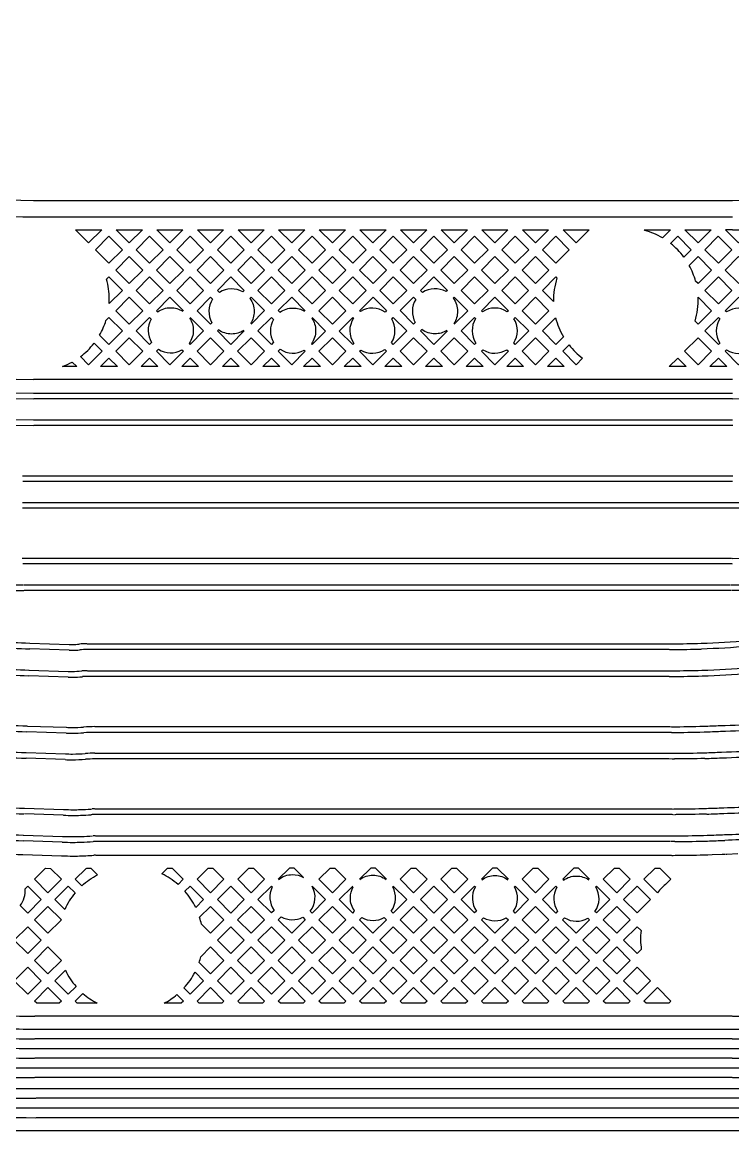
# Model space of a CAD drawing. Header units: millimetres. Extents: x 3175 to 3429, y -23 to 156.
# Drawn here: x 3324.02 to 3329.61, y 88.48 to 97.26 of the extents above; entities that cross this region are included whole.
import ezdxf

# ---------------------------------------------------------------- set-up
doc = ezdxf.new("R2010")
doc.units = ezdxf.units.MM
doc.header["$LTSCALE"] = 23.1
doc.layers.add('gbr-dxf_layer0', color=7, linetype='CONTINUOUS')
doc.layers.add('gbr-outline-dxf_layer1', color=2, linetype='CONTINUOUS')

msp = doc.modelspace()

# ---------------------------------------------------------------- linework, layer by layer
at = {"layer": 'gbr-dxf_layer0'}
for p, q in [((3324.1124, 95.7297), (3329.6116, 95.7297)), ((3324.4406, 95.6281), (3324.6469, 95.6281)), ((3324.7603, 95.6281), (3324.9664, 95.6281)), ((3325.08, 95.6281), (3325.2862, 95.6281)), ((3325.3998, 95.6281), (3325.606, 95.6281)), ((3325.7193, 95.6281), (3325.9256, 95.6281)), ((3326.0392, 95.6281), (3326.2453, 95.6281)), ((3326.3589, 95.6281), (3326.5649, 95.6281)), ((3326.6784, 95.6281), (3326.8847, 95.6281)), ((3326.9982, 95.6281), (3327.2044, 95.6281)), ((3327.3178, 95.6281), (3327.524, 95.6281)), ((3327.6376, 95.6281), (3327.8438, 95.6281)), ((3327.9573, 95.6281), (3328.1635, 95.6281)), ((3328.2768, 95.6281), (3328.4831, 95.6281)), ((3328.9165, 95.6281), (3329.1227, 95.6281)), ((3329.2362, 95.6281), (3329.4422, 95.6281)), ((3329.61, 95.6281), (3329.5557, 95.6281)), ((3328.202, 95.0636), (3328.1142, 95.1515)), ((3328.1142, 94.8317), (3328.2188, 94.9363)), ((3324.4504, 94.5516), (3324.3372, 94.5516)), ((3324.7699, 94.5516), (3324.6373, 94.5516)), ((3325.0896, 94.5516), (3324.9568, 94.5516)), ((3325.4094, 94.5516), (3325.2766, 94.5516)), ((3325.7291, 94.5516), (3325.5961, 94.5516)), ((3326.0488, 94.5516), (3325.9159, 94.5516)), ((3326.3685, 94.5516), (3326.2357, 94.5516)), ((3326.688, 94.5516), (3326.5552, 94.5516)), ((3327.0079, 94.5516), (3326.875, 94.5516)), ((3327.3277, 94.5516), (3327.1948, 94.5516)), ((3327.6472, 94.5516), (3327.5143, 94.5516)), ((3327.9669, 94.5516), (3327.8341, 94.5516)), ((3328.2866, 94.5516), (3328.1539, 94.5516)), ((3329.2455, 94.5516), (3329.113, 94.5516)), ((3329.5655, 94.5516), (3329.4325, 94.5516)), ((3329.6116, 94.45), (3324.1104, 94.45)), ((3324.0269, 90.7103), (3324.3294, 90.7003)), ((3324.5995, 90.705), (3329.1034, 90.705)), ((3329.1069, 90.7049), (3329.116, 90.7046)), ((3329.1446, 90.7038), (3329.1593, 90.7043)), ((3329.4173, 90.7089), (3329.4503, 90.7099)), ((3329.4515, 90.7099), (3329.5279, 90.7129)), ((3329.5288, 90.7129), (3329.5425, 90.7136)), ((3329.5444, 90.7137), (3329.5516, 90.714)), ((3329.5582, 90.7142), (3329.5661, 90.7144)), ((3329.5671, 90.7145), (3329.6521, 90.7177)), ((3324.4919, 90.6995), (3324.5078, 90.6999)), ((3324.5082, 90.6999), (3324.5193, 90.7005)), ((3326.6217, 90.4619), (3326.5158, 90.3559)), ((3324.3555, 90.2784), (3324.2779, 90.356)), ((3324.2779, 89.7165), (3324.3608, 89.7994)), ((3329.6081, 89.4381), (3324.1217, 89.4381)), ((3324.1213, 89.336), (3329.6083, 89.336)), ((3329.6069, 89.2598), (3324.1199, 89.2598)), ((3324.121, 89.1836), (3329.6086, 89.1836)), ((3329.6072, 89.1074), (3324.1196, 89.1074)), ((3329.6088, 88.955), (3324.1193, 88.955)), ((3324.1207, 89.0312), (3329.6065, 89.0312)), ((3324.132, 88.8674), (3329.6901, 88.8674)), ((3329.6887, 88.7912), (3324.1306, 88.7912)), ((3324.1319, 88.715), (3329.6901, 88.715)), ((3329.6887, 88.6388), (3324.1305, 88.6388))]:
    msp.add_line(p, q, dxfattribs=at)
at = {"layer": 'gbr-dxf_layer0', "color": 1}
for p, q in [((3324.1105, 94.3423), (3329.6117, 94.3423)), ((3329.6106, 94.2973), (3324.1123, 94.2973)), ((3324.1102, 94.1329), (3329.6109, 94.1329)), ((3329.6119, 94.0879), (3324.1113, 94.0879))]:
    msp.add_line(p, q, dxfattribs=at)
at = {"layer": 'gbr-dxf_layer0', "color": 2}
for p, q in [((3324.0231, 93.6925), (3329.6124, 93.6925)), ((3329.6113, 93.6475), (3324.0249, 93.6475)), ((3329.6646, 93.4357), (3324.0231, 93.4357)), ((3324.0242, 93.4807), (3329.6657, 93.4807))]:
    msp.add_line(p, q, dxfattribs=at)
at = {"layer": 'gbr-dxf_layer0', "color": 3}
msp.add_line((3329.6709, 92.7885), (3329.6046, 92.7875), dxfattribs=at)
at = {"layer": 'gbr-dxf_layer0', "color": 4}
for p, q in [((3324.0815, 92.3745), (3324.3909, 92.3641)), ((3324.3904, 92.3191), (3324.0811, 92.3295)), ((3324.5314, 92.3694), (3329.1117, 92.3694)), ((3329.1128, 92.3244), (3324.5324, 92.3244)), ((3324.383, 92.1072), (3324.0729, 92.1176)), ((3324.0763, 92.1625), (3324.3835, 92.1522)), ((3329.1122, 92.1125), (3324.5318, 92.1125)), ((3324.5338, 92.1575), (3329.1112, 92.1575))]:
    msp.add_line(p, q, dxfattribs=at)
at = {"layer": 'gbr-dxf_layer0', "color": 5}
for p, q in [((3324.3672, 91.6668), (3324.0584, 91.6772)), ((3324.0618, 91.7221), (3324.3675, 91.7118)), ((3324.5936, 91.7171), (3329.1143, 91.7171)), ((3329.1153, 91.6721), (3324.5946, 91.6721)), ((3329.1292, 91.6717), (3329.1156, 91.6721)), ((3329.1161, 91.7171), (3329.1305, 91.7167)), ((3324.0529, 91.5129), (3324.3615, 91.5025)), ((3324.5939, 91.5079), (3329.1092, 91.5079)), ((3329.1109, 91.5078), (3329.1375, 91.5071)), ((3329.138, 91.5071), (3329.1475, 91.5071)), ((3324.3589, 91.4576), (3324.0531, 91.4679)), ((3329.1081, 91.4629), (3324.5956, 91.4629)), ((3329.1352, 91.4621), (3329.1086, 91.4629))]:
    msp.add_line(p, q, dxfattribs=at)
at = {"layer": 'gbr-dxf_layer0', "color": 6}
for p, q in [((3324.0379, 91.0751), (3324.3449, 91.0649)), ((3324.5617, 91.0687), (3324.5688, 91.0692)), ((3324.5931, 91.07), (3329.1062, 91.07)), ((3329.1082, 91.0699), (3329.1268, 91.0692)), ((3329.127, 91.0692), (3329.1366, 91.0692)), ((3329.1392, 91.069), (3329.1437, 91.0687)), ((3329.1497, 91.0689), (3329.1524, 91.0689)), ((3324.3424, 91.02), (3324.0382, 91.03)), ((3324.5706, 91.0242), (3324.5635, 91.0237)), ((3329.1051, 91.025), (3324.5949, 91.025)), ((3329.124, 91.0243), (3329.1053, 91.025)), ((3324.0305, 90.8632), (3324.3381, 90.8531)), ((3324.3355, 90.8081), (3324.0308, 90.8182)), ((3329.098, 90.8131), (3324.5956, 90.8131)), ((3324.5967, 90.8581), (3329.099, 90.8581)), ((3329.1216, 90.8123), (3329.0983, 90.8131)), ((3329.1009, 90.858), (3329.1213, 90.8574)), ((3329.1225, 90.8574), (3329.1293, 90.8574)), ((3329.1378, 90.8117), (3329.1282, 90.8124)), ((3329.1561, 90.8121), (3329.1411, 90.8116))]:
    msp.add_line(p, q, dxfattribs=at)
at = {"layer": 'gbr-dxf_layer0', "linetype": 'Continuous'}
for points in [[(3361.5201, 101.7104), (3361.5201, 101.1132, -0.414254), (3361.4701, 101.0632), (3361.1086, 101.0632), (3361.1086, 101.0152), (3360.78, 101.0152), (3360.78, 101.0632), (3360.7452, 101.0632, 0.064068), (3360.5321, 101.0358, 0.013699), (3360.3802, 100.9916, 0.036904), (3360.3466, 100.994, 0.080213), (3360.2745, 100.9824, 0.02431), (3360.0129, 100.8737), (3341.5011, 100.8737, 0.202298), (3332.432, 97.0472, -0.202305), (3329.6114, 95.8572), (3324.111, 95.8572, -0.202305), (3321.2903, 97.0472, 0.202298), (3312.2213, 100.8737), (3284.0364, 100.8737)], [(3363.9535, 99.3746, -0.006517), (3363.9534, 99.3704), (3363.9534, 92.7503, -0.014829), (3363.9537, 92.7399, -0.014825), (3363.9534, 92.7295), (3363.9534, 90.7114, -0.414217), (3363.1569, 89.9148), (3342.0403, 89.9148, 0.196007), (3340.1503, 89.1442, -0.196002), (3329.7356, 84.8983), (3324.2352, 84.8983, -0.196002), (3313.8204, 89.1442, 0.196006), (3311.9304, 89.9148), (3282.5642, 89.9148)], [(3329.1227, 95.6281), (3329.0593, 95.5648, 0.065894), (3328.9217, 95.6228), (3328.9165, 95.6281)], [(3324.7051, 95.047, 0.01656), (3324.7063, 95.0845, 0.068795), (3324.685, 95.2389)], [(3328.1142, 95.1515), (3328.2202, 95.2575), (3328.2293, 95.2483, 0.082567), (3328.202, 95.0636)], [(3325.0772, 94.9915), (3325.0866, 94.9821, -0.155505), (3325.1895, 95.0149, -0.1423), (3325.2847, 94.9873)], [(3325.8133, 95.0883, -0.155448), (3325.8461, 94.9855, -0.142831), (3325.8182, 94.8899)], [(3326.0362, 94.9917), (3326.0487, 94.9792, -0.156555), (3326.1522, 95.0124, -0.135954), (3326.2436, 94.9871)], [(3327.4136, 95.0902, -0.156505), (3327.4468, 94.9868, -0.146625), (3327.4175, 94.889)], [(3325.3388, 94.9336, -0.144409), (3325.3673, 94.8371, -0.155495), (3325.3345, 94.7342)], [(3326.2991, 94.9347, -0.150726), (3326.33, 94.8346, -0.15655), (3326.2967, 94.7311)], [(3328.2188, 94.9363, 0.071812), (3328.2803, 94.7857), (3328.2202, 94.7257), (3328.1142, 94.8317)], [(3325.7645, 94.8359, -0.143883), (3325.6683, 94.8077, -0.155457), (3325.5654, 94.8404), (3325.5567, 94.8317)], [(3327.3629, 94.8358, -0.140077), (3327.269, 94.809, -0.156503), (3327.1656, 94.8422), (3327.1552, 94.8318)], [(3324.3372, 94.5516, 0.03753), (3324.4146, 94.5875), (3324.4504, 94.5516)], [(3329.1169, 90.7046), (3329.1232, 90.7046, -0.034666), (3329.1302, 90.7041)], [(3324.4377, 90.5159), (3324.4896, 90.464, -0.067194), (3324.6145, 90.551), (3324.5643, 90.6013, -0.003739), (3324.5296, 90.5994)], [(3326.0377, 90.5142, -0.16854), (3326.1478, 90.5524, -0.126375), (3326.2335, 90.5304)], [(3326.6775, 90.5139, -0.157183), (3326.7813, 90.5474, -0.157815), (3326.8855, 90.5136)], [(3327.6386, 90.512, -0.154876), (3327.7411, 90.5445, -0.153878), (3327.8431, 90.5124)], [(3328.2741, 90.5159), (3328.2808, 90.5092, -0.153096), (3328.3823, 90.541, -0.148623), (3328.4812, 90.5109)], [(3324.2779, 90.356), (3324.3838, 90.462), (3324.437, 90.4088, 0.06787), (3324.3555, 90.2784)], [(3326.5158, 90.3559), (3326.6218, 90.2499), (3326.6372, 90.2654, -0.157816), (3326.6035, 90.3696, -0.12942), (3326.6266, 90.4571)], [(3324.3608, 89.7994, 0.0675), (3324.4447, 89.6715), (3324.3838, 89.6106), (3324.2779, 89.7165)], [(3324.4377, 89.5567), (3324.4984, 89.6174, 0.0606), (3324.6117, 89.5397)], [(3320.7335, 89.069, 0.01338), (3321.3129, 88.9036, 0.008369), (3321.6792, 88.8155, 0.056686), (3324.1285, 88.5369), (3329.6893, 88.5369)]]:
    msp.add_lwpolyline(points, format="xyb", dxfattribs=at)
for points in [[(3324.6469, 95.6281), (3324.5438, 95.525), (3324.4406, 95.6281)], [(3324.9664, 95.6281), (3324.8634, 95.525), (3324.7603, 95.6281)], [(3325.2862, 95.6281), (3325.1831, 95.525), (3325.08, 95.6281)], [(3325.606, 95.6281), (3325.5029, 95.525), (3325.3998, 95.6281)], [(3325.9256, 95.6281), (3325.8224, 95.525), (3325.7193, 95.6281)], [(3326.2453, 95.6281), (3326.1423, 95.525), (3326.0392, 95.6281)], [(3326.5649, 95.6281), (3326.4619, 95.5251), (3326.3589, 95.6281)], [(3326.8847, 95.6281), (3326.7815, 95.525), (3326.6784, 95.6281)], [(3327.2044, 95.6281), (3327.1013, 95.525), (3326.9982, 95.6281)], [(3327.524, 95.6281), (3327.4209, 95.525), (3327.3178, 95.6281)], [(3327.8438, 95.6281), (3327.7407, 95.525), (3327.6376, 95.6281)], [(3328.1635, 95.6281), (3328.0604, 95.525), (3327.9573, 95.6281)], [(3328.4831, 95.6281), (3328.3799, 95.525), (3328.2768, 95.6281)], [(3329.4422, 95.6281), (3329.3392, 95.5251), (3329.2362, 95.6281)], [(3329.5557, 95.6281), (3329.6588, 95.525), (3329.7648, 95.6309)], [(3324.685, 95.2389), (3324.7035, 95.2574), (3324.8096, 95.1514), (3324.7051, 95.047)], [(3325.2891, 94.9916), (3325.1832, 95.0975), (3325.0772, 94.9915)], [(3325.8225, 94.8857), (3325.9284, 94.9917), (3325.8226, 95.0976), (3325.8133, 95.0883)], [(3326.2481, 94.9915), (3326.1421, 95.0975), (3326.0362, 94.9917)], [(3327.421, 94.8855), (3327.527, 94.9915), (3327.421, 95.0975), (3327.4136, 95.0902)], [(3329.3399, 95.0969), (3329.4452, 94.9916), (3329.3392, 94.8856), (3329.3159, 94.9089)], [(3325.3345, 94.7342), (3325.343, 94.7257), (3325.4489, 94.8317), (3325.3429, 94.9377)], [(3326.2967, 94.7311), (3326.3021, 94.7258), (3326.408, 94.8316), (3326.302, 94.9376)], [(3325.5567, 94.8317), (3325.6626, 94.7258), (3325.7686, 94.8318)], [(3327.1552, 94.8318), (3327.2612, 94.7258), (3327.3671, 94.8317)], [(3324.6373, 94.5516), (3324.7036, 94.6179), (3324.7699, 94.5516)], [(3324.9568, 94.5516), (3325.0232, 94.618), (3325.0896, 94.5516)], [(3325.2766, 94.5516), (3325.343, 94.618), (3325.4094, 94.5516)], [(3325.5961, 94.5516), (3325.6626, 94.6181), (3325.7291, 94.5516)], [(3325.9159, 94.5516), (3325.9824, 94.618), (3326.0488, 94.5516)], [(3326.2357, 94.5516), (3326.3021, 94.618), (3326.3685, 94.5516)], [(3326.5552, 94.5516), (3326.6216, 94.618), (3326.688, 94.5516)], [(3326.875, 94.5516), (3326.9415, 94.6181), (3327.0079, 94.5516)], [(3327.1948, 94.5516), (3327.2612, 94.618), (3327.3277, 94.5516)], [(3327.5143, 94.5516), (3327.5808, 94.618), (3327.6472, 94.5516)], [(3327.8341, 94.5516), (3327.9005, 94.618), (3327.9669, 94.5516)], [(3328.1539, 94.5516), (3328.2202, 94.6179), (3328.2866, 94.5516)], [(3329.113, 94.5516), (3329.1793, 94.6179), (3329.2455, 94.5516)], [(3329.4325, 94.5516), (3329.499, 94.6181), (3329.5655, 94.5516)], [(3324.527, 90.5992), (3324.5207, 90.5988), (3324.4377, 90.5159)], [(3326.2335, 90.5304), (3326.1605, 90.6034), (3326.124, 90.6034), (3326.0362, 90.5157)], [(3326.8876, 90.5157), (3326.7999, 90.6034), (3326.7633, 90.6034), (3326.6756, 90.5158)], [(3327.8465, 90.5158), (3327.7588, 90.6034), (3327.7224, 90.6034), (3327.6348, 90.5158)], [(3328.4861, 90.5158), (3328.3985, 90.6034), (3328.3617, 90.6034), (3328.2741, 90.5159)], [(3325.3017, 90.4208), (3325.3429, 90.4619), (3325.4489, 90.3559), (3325.3865, 90.2935)], [(3326.3036, 90.4603), (3326.408, 90.3559), (3326.302, 90.2499), (3326.2874, 90.2645)], [(3324.6117, 89.5397), (3324.4547, 89.5397), (3324.4377, 89.5567)]]:
    msp.add_lwpolyline(points, dxfattribs=at)
for points in [[(3324.5977, 95.4711), (3324.7036, 95.577), (3324.8095, 95.4711), (3324.7035, 95.3652)], [(3324.9173, 95.4711), (3325.0232, 95.5771), (3325.1293, 95.4711), (3325.0233, 95.3651)], [(3325.237, 95.4711), (3325.343, 95.5771), (3325.449, 95.4711), (3325.343, 95.3651)], [(3325.5568, 95.4711), (3325.6626, 95.577), (3325.7685, 95.4711), (3325.6627, 95.3652)], [(3325.8763, 95.4711), (3325.9824, 95.5772), (3326.0884, 95.4711), (3325.9823, 95.3651)], [(3326.1962, 95.4711), (3326.3021, 95.5771), (3326.408, 95.4713), (3326.302, 95.3653)], [(3326.5158, 95.4713), (3326.6216, 95.5771), (3326.7277, 95.4711), (3326.6218, 95.3652)], [(3326.8354, 95.4711), (3326.9414, 95.5771), (3327.0474, 95.4711), (3326.9414, 95.3651)], [(3327.1552, 95.4711), (3327.2611, 95.577), (3327.367, 95.4711), (3327.2611, 95.3652)], [(3327.4748, 95.4711), (3327.5808, 95.5771), (3327.6868, 95.4711), (3327.5808, 95.3651)], [(3327.7945, 95.4711), (3327.9005, 95.5771), (3328.0065, 95.4711), (3327.9006, 95.3651)], [(3328.1143, 95.4711), (3328.2202, 95.577), (3328.3261, 95.4711), (3328.2202, 95.3652)], [(3329.3931, 95.4712), (3329.4989, 95.5771), (3329.6049, 95.4711), (3329.4991, 95.3652)], [(3324.7574, 95.3113), (3324.8634, 95.4173), (3324.9694, 95.3113), (3324.8634, 95.2053)], [(3325.0772, 95.3113), (3325.1831, 95.4172), (3325.2892, 95.3112), (3325.1832, 95.2052)], [(3325.3969, 95.3112), (3325.5029, 95.4172), (3325.6088, 95.3113), (3325.5028, 95.2053)], [(3325.7166, 95.3113), (3325.8224, 95.4172), (3325.9284, 95.3112), (3325.8226, 95.2053)], [(3326.0362, 95.3112), (3326.1423, 95.4173), (3326.2482, 95.3114), (3326.1421, 95.2053)], [(3326.3559, 95.3114), (3326.4619, 95.4174), (3326.5679, 95.3114), (3326.4619, 95.2054)], [(3326.6757, 95.3114), (3326.7815, 95.4172), (3326.8876, 95.3112), (3326.7817, 95.2053)], [(3326.9953, 95.3112), (3327.1013, 95.4172), (3327.2072, 95.3113), (3327.1012, 95.2053)], [(3327.3149, 95.3113), (3327.4209, 95.4173), (3327.5269, 95.3113), (3327.421, 95.2053)], [(3327.6347, 95.3113), (3327.7407, 95.4172), (3327.8467, 95.3112), (3327.7407, 95.2052)], [(3327.9544, 95.3112), (3328.0604, 95.4172), (3328.1663, 95.3113), (3328.0603, 95.2053)], [(3329.553, 95.3113), (3329.6588, 95.4172), (3329.7648, 95.3112), (3329.659, 95.2053)], [(3324.9173, 95.1514), (3325.0233, 95.2574), (3325.1293, 95.1514), (3325.0233, 95.0454)], [(3325.237, 95.1514), (3325.343, 95.2574), (3325.4489, 95.1515), (3325.3429, 95.0455)], [(3325.8764, 95.1514), (3325.9823, 95.2573), (3326.0882, 95.1514), (3325.9823, 95.0456)], [(3326.1959, 95.1514), (3326.302, 95.2575), (3326.408, 95.1515), (3326.302, 95.0454)], [(3326.5158, 95.1515), (3326.6218, 95.2575), (3326.7278, 95.1515), (3326.6218, 95.0455)], [(3326.8356, 95.1515), (3326.9414, 95.2573), (3327.0473, 95.1514), (3326.9415, 95.0456)], [(3327.4748, 95.1514), (3327.5808, 95.2574), (3327.6868, 95.1514), (3327.5809, 95.0454)], [(3327.7946, 95.1514), (3327.9006, 95.2574), (3328.0064, 95.1515), (3327.9005, 95.0455)], [(3329.3931, 95.1515), (3329.4991, 95.2575), (3329.6051, 95.1514), (3329.4991, 95.0455)], [(3324.7574, 94.9915), (3324.8634, 95.0975), (3324.9694, 94.9915), (3324.8635, 94.8855)], [(3326.3558, 94.9915), (3326.4619, 95.0976), (3326.5679, 94.9916), (3326.4619, 94.8855)], [(3327.9543, 94.9916), (3328.0603, 95.0976), (3328.1663, 94.9916), (3328.0604, 94.8856)], [(3324.7575, 94.6718), (3324.8635, 94.7778), (3324.9693, 94.6719), (3324.8634, 94.5659)], [(3325.3969, 94.6719), (3325.5028, 94.7778), (3325.6087, 94.6719), (3325.5028, 94.566)], [(3325.7165, 94.6719), (3325.8225, 94.7779), (3325.9285, 94.6719), (3325.8225, 94.5659)], [(3326.356, 94.6719), (3326.4619, 94.7777), (3326.5677, 94.6719), (3326.4619, 94.566)], [(3326.9954, 94.6719), (3327.1014, 94.7779), (3327.2074, 94.6719), (3327.1014, 94.5659)], [(3327.3151, 94.6719), (3327.421, 94.7778), (3327.5269, 94.6719), (3327.421, 94.566)], [(3327.9544, 94.6719), (3328.0604, 94.7778), (3328.1664, 94.6718), (3328.0604, 94.5658)], [(3329.2332, 94.6717), (3329.3392, 94.7778), (3329.4451, 94.6719), (3329.339, 94.5658)], [(3324.1181, 90.5158), (3324.205, 90.6027), (3324.2444, 90.6014), (3324.3299, 90.5159), (3324.224, 90.4099)], [(3325.3967, 90.5158), (3325.4844, 90.6034), (3325.5213, 90.6034), (3325.6088, 90.5159), (3325.5028, 90.4098)], [(3325.7166, 90.5159), (3325.8042, 90.6034), (3325.8407, 90.6034), (3325.9285, 90.5157), (3325.8226, 90.4098)], [(3326.3559, 90.5158), (3326.4435, 90.6034), (3326.4802, 90.6034), (3326.5679, 90.5158), (3326.4619, 90.4098)], [(3326.9954, 90.5157), (3327.0831, 90.6034), (3327.1196, 90.6034), (3327.2072, 90.5158), (3327.1012, 90.4098)], [(3327.315, 90.5158), (3327.4026, 90.6034), (3327.4394, 90.6034), (3327.527, 90.5158), (3327.421, 90.4098)], [(3327.9543, 90.5158), (3328.0419, 90.6034), (3328.0788, 90.6034), (3328.1664, 90.5159), (3328.0603, 90.4098)], [(3328.5939, 90.5158), (3328.6815, 90.6034), (3328.7183, 90.6034), (3328.8058, 90.5159), (3328.6998, 90.41)], [(3325.5566, 90.3559), (3325.6627, 90.462), (3325.7687, 90.356), (3325.6626, 90.2499)], [(3327.1551, 90.356), (3327.2611, 90.462), (3327.3671, 90.3559), (3327.2611, 90.25)], [(3328.7537, 90.3561), (3328.8596, 90.4621), (3328.9657, 90.356), (3328.8597, 90.2501)], [(3325.7165, 90.196), (3325.8226, 90.3021), (3325.9285, 90.1962), (3325.8224, 90.0901)], [(3326.3559, 90.1961), (3326.4619, 90.302), (3326.5679, 90.196), (3326.4619, 90.09)], [(3326.9953, 90.1961), (3327.1012, 90.3021), (3327.2073, 90.1961), (3327.1013, 90.0901)], [(3327.315, 90.1961), (3327.421, 90.3021), (3327.5269, 90.1962), (3327.4209, 90.0902)], [(3327.9544, 90.1962), (3328.0603, 90.302), (3328.1663, 90.196), (3328.0604, 90.0901)], [(3328.5938, 90.1962), (3328.6998, 90.3022), (3328.8058, 90.1962), (3328.6998, 90.0902)], [(3323.9581, 90.0363), (3324.0641, 90.1423), (3324.1701, 90.0363), (3324.0641, 89.9303)], [(3325.5568, 90.0363), (3325.6626, 90.1421), (3325.7685, 90.0362), (3325.6627, 89.9304)], [(3325.8763, 90.0362), (3325.9824, 90.1423), (3326.0884, 90.0363), (3325.9823, 89.9302)], [(3326.1962, 90.0363), (3326.302, 90.1422), (3326.408, 90.0362), (3326.3022, 89.9303)], [(3326.5158, 90.0362), (3326.6218, 90.1421), (3326.7277, 90.0363), (3326.6217, 89.9303)], [(3326.8354, 90.0363), (3326.9414, 90.1422), (3327.0474, 90.0362), (3326.9414, 89.9302)], [(3327.1552, 90.0362), (3327.2611, 90.1422), (3327.367, 90.0363), (3327.2611, 89.9303)], [(3327.4748, 90.0363), (3327.5808, 90.1423), (3327.6868, 90.0363), (3327.5808, 89.9303)], [(3327.7945, 90.0363), (3327.9005, 90.1423), (3328.0065, 90.0363), (3327.9006, 89.9303)], [(3328.1143, 90.0363), (3328.2202, 90.1421), (3328.3261, 90.0362), (3328.2202, 89.9304)], [(3328.4338, 90.0362), (3328.5399, 90.1423), (3328.6459, 90.0363), (3328.5398, 89.9302)], [(3324.118, 89.8764), (3324.224, 89.9824), (3324.33, 89.8764), (3324.224, 89.7704)], [(3325.7165, 89.8765), (3325.8224, 89.9824), (3325.9284, 89.8763), (3325.8226, 89.7705)], [(3326.0362, 89.8763), (3326.1423, 89.9824), (3326.2483, 89.8764), (3326.1422, 89.7703)], [(3326.356, 89.8764), (3326.4619, 89.9823), (3326.5678, 89.8764), (3326.4619, 89.7705)], [(3326.6756, 89.8764), (3326.7815, 89.9824), (3326.8876, 89.8764), (3326.7816, 89.7704)], [(3326.9953, 89.8764), (3327.1013, 89.9824), (3327.2072, 89.8765), (3327.1012, 89.7705)], [(3327.3149, 89.8765), (3327.4209, 89.9824), (3327.5269, 89.8764), (3327.421, 89.7705)], [(3327.6347, 89.8764), (3327.7407, 89.9824), (3327.8467, 89.8764), (3327.7407, 89.7704)], [(3327.9544, 89.8764), (3328.0604, 89.9824), (3328.1663, 89.8765), (3328.0603, 89.7705)], [(3328.2741, 89.8765), (3328.3799, 89.9824), (3328.4859, 89.8763), (3328.3801, 89.7705)], [(3328.5937, 89.8763), (3328.6998, 89.9824), (3328.8058, 89.8764), (3328.6997, 89.7703)], [(3323.9583, 89.7166), (3324.0641, 89.8225), (3324.1702, 89.7165), (3324.0643, 89.6106)], [(3325.5567, 89.7166), (3325.6627, 89.8226), (3325.7687, 89.7166), (3325.6627, 89.6106)], [(3325.8764, 89.7166), (3325.9823, 89.8225), (3326.0883, 89.7165), (3325.9825, 89.6106)], [(3326.1961, 89.7165), (3326.3022, 89.8225), (3326.4081, 89.7167), (3326.302, 89.6106)], [(3326.5158, 89.7166), (3326.6217, 89.8225), (3326.7277, 89.7165), (3326.6218, 89.6106)], [(3326.8354, 89.7165), (3326.9414, 89.8225), (3327.0473, 89.7166), (3326.9413, 89.6106)], [(3327.1551, 89.7166), (3327.2611, 89.8226), (3327.3671, 89.7166), (3327.2611, 89.6106)], [(3327.4748, 89.7166), (3327.5808, 89.8225), (3327.6868, 89.7165), (3327.5809, 89.6106)], [(3327.7946, 89.7165), (3327.9006, 89.8225), (3328.0064, 89.7166), (3327.9005, 89.6106)], [(3328.1142, 89.7166), (3328.2202, 89.8226), (3328.3262, 89.7166), (3328.2202, 89.6106)], [(3328.434, 89.7166), (3328.5398, 89.8225), (3328.6458, 89.7164), (3328.54, 89.6106)], [(3328.7536, 89.7164), (3328.8597, 89.8225), (3328.9656, 89.7167), (3328.8595, 89.6106)], [(3324.1182, 89.5568), (3324.224, 89.6626), (3324.3299, 89.5567), (3324.3129, 89.5397), (3324.1352, 89.5397)], [(3325.3968, 89.5568), (3325.5028, 89.6627), (3325.6088, 89.5567), (3325.5918, 89.5397), (3325.4139, 89.5397)], [(3325.7166, 89.5567), (3325.8226, 89.6627), (3325.9286, 89.5567), (3325.9116, 89.5397), (3325.7336, 89.5397)], [(3326.0363, 89.5567), (3326.1422, 89.6626), (3326.2481, 89.5567), (3326.2311, 89.5397), (3326.0533, 89.5397)], [(3326.3558, 89.5567), (3326.4619, 89.6628), (3326.5679, 89.5568), (3326.5509, 89.5397), (3326.3728, 89.5397)], [(3326.6757, 89.5568), (3326.7816, 89.6626), (3326.8875, 89.5567), (3326.8704, 89.5397), (3326.6927, 89.5397)], [(3326.9952, 89.5567), (3327.1012, 89.6627), (3327.2072, 89.5567), (3327.1902, 89.5397), (3327.0122, 89.5397)], [(3327.315, 89.5567), (3327.421, 89.6627), (3327.527, 89.5567), (3327.51, 89.5397), (3327.332, 89.5397)], [(3327.6347, 89.5567), (3327.7407, 89.6626), (3327.8466, 89.5568), (3327.8295, 89.5397), (3327.6517, 89.5397)], [(3327.9543, 89.5568), (3328.0603, 89.6627), (3328.1663, 89.5567), (3328.1493, 89.5397), (3327.9714, 89.5397)], [(3328.2741, 89.5567), (3328.3801, 89.6627), (3328.4861, 89.5567), (3328.4691, 89.5397), (3328.2911, 89.5397)], [(3328.5939, 89.5567), (3328.6997, 89.6626), (3328.8056, 89.5567), (3328.7886, 89.5397), (3328.6109, 89.5397)], [(3328.9134, 89.5567), (3329.0195, 89.6628), (3329.1255, 89.5568), (3329.1084, 89.5397), (3328.9303, 89.5397)]]:
    msp.add_lwpolyline(points, close=True, dxfattribs=at)
for points in [[(3329.1234, 95.5211), (3329.1794, 95.5771), (3329.2853, 95.4712), (3329.2278, 95.4137, 0.066079)], [(3329.27, 95.3481), (3329.3392, 95.4173), (3329.4452, 95.3113), (3329.3392, 95.2053), (3329.3201, 95.2245, 0.058832)], [(3325.5567, 95.1515), (3325.6627, 95.2575), (3325.7687, 95.1514), (3325.7569, 95.1396, 0.279194), (3325.5727, 95.1354)], [(3327.1551, 95.1514), (3327.2611, 95.2574), (3327.3671, 95.1514), (3327.357, 95.1413, 0.282065), (3327.1712, 95.1353)], [(3325.3968, 94.9916), (3325.5028, 95.0976), (3325.5187, 95.0816, 0.280312), (3325.5141, 94.8969), (3325.5028, 94.8856)], [(3326.6757, 94.9916), (3326.7817, 95.0976), (3326.8876, 94.9917), (3326.8768, 94.9809, 0.297717), (3326.6824, 94.9849)], [(3326.9953, 94.9917), (3327.1012, 95.0976), (3327.1181, 95.0807, 0.275177), (3327.1145, 94.8988), (3327.1013, 94.8857)], [(3327.6347, 94.9915), (3327.7407, 95.0975), (3327.8466, 94.9916), (3327.8378, 94.9829, 0.299022), (3327.6426, 94.9836)], [(3329.553, 94.9916), (3329.659, 95.0976), (3329.7649, 94.9917), (3329.7555, 94.9823, 0.293867), (3329.5631, 94.9815)], [(3324.6298, 94.7994, 0.055361), (3324.6803, 94.9144), (3324.7036, 94.9377), (3324.8096, 94.8317), (3324.7036, 94.7257)], [(3324.9173, 94.8317), (3325.0233, 94.9376), (3325.0353, 94.9257, 0.278581), (3325.0393, 94.7419), (3325.0232, 94.7258)], [(3325.8763, 94.8318), (3325.9823, 94.9378), (3325.9976, 94.9225, 0.270758), (3325.9997, 94.7431), (3325.9824, 94.7258)], [(3326.5157, 94.8316), (3326.6218, 94.9377), (3326.6279, 94.9317, 0.303921), (3326.6297, 94.7338), (3326.6216, 94.7257)], [(3326.9273, 94.74, 0.281467), (3326.9291, 94.9254), (3326.9415, 94.9378), (3327.0475, 94.8318), (3326.9415, 94.7258)], [(3327.4749, 94.8317), (3327.5809, 94.9376), (3327.5892, 94.9293, 0.294763), (3327.5914, 94.7365), (3327.5808, 94.7258)], [(3327.8887, 94.7376, 0.290598), (3327.8909, 94.9281), (3327.9005, 94.9377), (3328.0065, 94.8317), (3327.9005, 94.7257)], [(3329.3931, 94.8317), (3329.4991, 94.9377), (3329.5096, 94.9272, 0.290392), (3329.51, 94.7368), (3329.499, 94.7258)], [(3324.4798, 94.63, 0.066059), (3324.5864, 94.735), (3324.6497, 94.6718), (3324.5438, 94.5659)], [(3325.0771, 94.6719), (3325.093, 94.6878, 0.280811), (3325.278, 94.6829), (3325.2891, 94.6719), (3325.1831, 94.5659)], [(3326.0362, 94.6719), (3326.052, 94.6877, 0.286351), (3326.2401, 94.6801), (3326.2482, 94.6719), (3326.1422, 94.5659)], [(3326.6755, 94.6719), (3326.6852, 94.6816, 0.287603), (3326.8741, 94.6855), (3326.8876, 94.6719), (3326.7815, 94.5658)], [(3327.6346, 94.6719), (3327.6462, 94.6834, 0.286355), (3327.8344, 94.6841), (3327.8466, 94.6719), (3327.7406, 94.5659)], [(3328.2741, 94.6718), (3328.324, 94.7217, 0.066079), (3328.4313, 94.6173), (3328.38, 94.5659)], [(3329.5529, 94.6719), (3329.5637, 94.6828, 0.291507), (3329.7548, 94.682), (3329.7649, 94.6719), (3329.6589, 94.5659)], [(3325.1197, 90.5583), (3325.1649, 90.6034), (3325.2013, 90.6034), (3325.289, 90.5158), (3325.2477, 90.4745, 0.067503)], [(3328.9135, 90.5159), (3329.001, 90.6034), (3329.0377, 90.6034), (3329.1254, 90.5158), (3329.092, 90.4824, 0.045104), (3329.0195, 90.41)], [(3324.0051, 90.309, 0.20141), (3324.0435, 90.4412), (3324.0642, 90.4619), (3324.1701, 90.356), (3324.0641, 90.25)], [(3325.8765, 90.356), (3325.9824, 90.4618), (3325.9892, 90.455, 0.279681), (3326.0033, 90.271), (3325.9824, 90.2501)], [(3326.9257, 90.2657, 0.291822), (3326.9363, 90.4567), (3326.9415, 90.4619), (3327.0474, 90.356), (3326.9414, 90.25)], [(3327.4749, 90.3559), (3327.5809, 90.4619), (3327.5872, 90.4556, 0.291508), (3327.5955, 90.2647), (3327.5808, 90.2501)], [(3327.8864, 90.2642, 0.293647), (3327.8947, 90.4562), (3327.9004, 90.4619), (3328.0064, 90.3559), (3327.9005, 90.25)], [(3328.1142, 90.3559), (3328.2202, 90.462), (3328.229, 90.4532, 0.287853), (3328.2346, 90.2643), (3328.2202, 90.2499)], [(3328.5283, 90.2617, 0.297412), (3328.534, 90.4559), (3328.54, 90.462), (3328.6459, 90.3561), (3328.5399, 90.2501)], [(3324.118, 90.1962), (3324.224, 90.3021), (3324.3267, 90.1994, 0.004367), (3324.3243, 90.1904), (3324.224, 90.0901)], [(3325.4172, 90.2164), (3325.5028, 90.302), (3325.6088, 90.196), (3325.5029, 90.0901), (3325.4316, 90.1614, 0.025037)], [(3326.0363, 90.1962), (3326.0601, 90.22, 0.251428), (3326.2282, 90.216), (3326.2481, 90.1961), (3326.1423, 90.0902)], [(3326.6757, 90.196), (3326.6942, 90.2146, 0.262534), (3326.8689, 90.2148), (3326.8875, 90.1961), (3326.7815, 90.0901)], [(3327.6347, 90.1962), (3327.6516, 90.2131, 0.269191), (3327.8301, 90.2127), (3327.8467, 90.1962), (3327.7407, 90.0902)], [(3328.274, 90.196), (3328.2896, 90.2115, 0.276698), (3328.4723, 90.2099), (3328.486, 90.1962), (3328.3799, 90.0901)], [(3328.7537, 90.0363), (3328.8597, 90.1423), (3328.8908, 90.1111, 0.065164), (3328.8928, 89.9634), (3328.8597, 89.9303)], [(3325.413, 89.8603, 0.021039), (3325.4266, 89.9061), (3325.5029, 89.9824), (3325.6088, 89.8765), (3325.5028, 89.7705)], [(3325.2938, 89.6597, 0.067194), (3325.3809, 89.7847), (3325.4489, 89.7166), (3325.3429, 89.6106)], [(3325.1373, 89.5397, 0.053647), (3325.2387, 89.6072), (3325.2891, 89.5568), (3325.272, 89.5397)]]:
    msp.add_lwpolyline(points, format="xyb", close=True, dxfattribs=at)
at = {"layer": 'gbr-dxf_layer0', "color": 3, "linetype": 'Continuous'}
for points in [[(3324.022, 93.0426, -0.038897), (3324.0254, 93.0427), (3329.6022, 93.0427)], [(3324.032, 92.8332, -0.049485), (3324.0363, 92.8334), (3329.5926, 92.8334)]]:
    msp.add_lwpolyline(points, format="xyb", dxfattribs=at)
for points in [[(3329.6093, 92.9972), (3329.6039, 92.9977), (3324.0253, 92.9977)], [(3329.6061, 93.0427), (3329.6135, 93.042), (3329.6687, 93.0428)], [(3329.5967, 92.8334), (3329.6055, 92.8325), (3329.6712, 92.8335)], [(3329.6009, 92.7877), (3329.594, 92.7884), (3324.0368, 92.7884)]]:
    msp.add_lwpolyline(points, dxfattribs=at)
at = {"layer": 'gbr-dxf_layer0', "color": 4, "linetype": 'Continuous'}
msp.add_lwpolyline([(3329.8335, 92.3506, -0.003393), (3329.7332, 92.3483, -0.012015), (3329.3657, 92.3279)], format="xyb", dxfattribs=at)
at = {"layer": 'gbr-dxf_layer0', "color": 5, "linetype": 'Continuous'}
msp.add_lwpolyline([(3329.3921, 91.4664, -0.007233), (3329.155, 91.4624, -0.055319), (3329.15, 91.4621), (3329.1369, 91.4621)], format="xyb", dxfattribs=at)
at = {"layer": 'gbr-dxf_layer0', "color": 6, "linetype": 'Continuous'}
for points in [[(3329.1473, 91.0239, -0.051835), (3329.1427, 91.0237), (3329.1355, 91.0242), (3329.126, 91.0242)], [(3329.407, 91.0285, -0.006939), (3329.1674, 91.0244, -0.008124), (3329.1528, 91.0239)], [(3330.1953, 90.8538, -0.005385), (3329.7886, 90.831, -0.05969), (3329.7833, 90.831, -0.003093), (3329.5501, 90.822)]]:
    msp.add_lwpolyline(points, format="xyb", dxfattribs=at)
msp.add_lwpolyline([(3329.1319, 90.8572), (3329.1411, 90.8566), (3329.1557, 90.8571)], dxfattribs=at)
at = {"layer": 'gbr-dxf_layer0'}
for centre, radius, start, end in [((3324.1111, 99.7952), 5.3452, 224.27716, 269.96309), ((3324.1111, 99.7952), 4.0655, 250.79397, 269.99567), ((3329.6108, 99.7952), 4.1671, 270.01082, 272.11734), ((3328.7712, 95.0739), 0.5692, 343.14859, 2.31508), ((3324.3945, 101.5036), 10.7996, 266.43708, 268.04107), ((3324.4161, 92.9665), 2.2682, 272.68019, 274.23943), ((3324.604, 90.4219), 0.2833, 91.50477, 93.73806), ((3329.1397, 90.8341), 0.1304, 266.96863, 269.98798), ((3329.1423, 91.4846), 0.7805, 271.4068, 272.37908), ((3329.1461, 99.6728), 8.968, 270.20475, 271.72035), ((3324.4212, 92.7262), 2.0279, 267.49843, 269.993), ((3324.4206, 92.7261), 2.0279, 270.05448, 271.96165), ((3326.1478, 90.3746), 0.1778, 321.73607, 28.80483), ((3324.8745, 90.0446), 0.5692, 25.92307, 41.36198), ((3324.1372, 99.8109), 10.3729, 267.25159, 269.90527), ((3329.5898, 99.795), 10.3569, 270.11025, 271.78651), ((3324.1377, 99.811), 10.475, 267.2387, 269.90315), ((3329.5893, 99.7947), 10.4587, 270.11113, 271.8729), ((3324.1377, 99.811), 10.5512, 267.25151, 269.89543), ((3329.5894, 99.7947), 10.5349, 270.1034, 271.86527), ((3324.1306, 99.444), 10.5766, 257.00654, 269.99992), ((3324.1339, 99.811), 10.6274, 267.25891, 269.92346), ((3329.5924, 99.7949), 10.6114, 270.09468, 271.85851), ((3324.1306, 99.444), 10.6528, 257.02033, 269.99236), ((3324.13, 99.8109), 10.7798, 267.2864, 269.94362), ((3324.1339, 99.811), 10.7036, 267.27184, 269.9162), ((3329.5924, 99.7949), 10.6876, 270.08715, 271.85111), ((3329.5954, 99.795), 10.7638, 270.07138, 271.84471), ((3324.1296, 99.444), 10.729, 257.01474, 270.00006), ((3324.13, 99.8109), 10.856, 267.27905, 269.93632), ((3329.5954, 99.795), 10.84, 270.08373, 271.83751), ((3324.1296, 99.444), 10.8052, 257.02846, 269.99243)]:
    msp.add_arc(centre, radius, start, end, dxfattribs=at)
at = {"layer": 'gbr-dxf_layer0', "color": 1}
for centre, radius, start, end in [((3324.1109, 99.7952), 5.453, 224.2664, 269.97714), ((3324.1109, 99.7952), 5.498, 224.25284, 269.99556), ((3329.6114, 99.7955), 5.4982, 270.00271, 315.74614), ((3324.1105, 99.7954), 5.7075, 224.26992, 269.9969), ((3324.1105, 99.7954), 5.6625, 224.25723, 269.98642)]:
    msp.add_arc(centre, radius, start, end, dxfattribs=at)
at = {"layer": 'gbr-dxf_layer0', "color": 3}
for centre, radius, start, end in [((3324.0262, 95.8016), 2.9689, 266.83186, 270.00107), ((3324.0262, 95.8016), 3.0139, 266.86596, 269.97974), ((3324.0302, 92.8102), 0.0225, 267.33776, 278.53693)]:
    msp.add_arc(centre, radius, start, end, dxfattribs=at)
at = {"layer": 'gbr-dxf_layer0', "color": 4}
for centre, radius, start, end in [((3324.3944, 101.5041), 9.135, 266.41189, 268.03039), ((3329.1351, 99.6728), 7.3034, 270.00448, 271.79844), ((3329.1258, 99.9887), 7.6195, 271.80778, 274.54068), ((3324.3945, 101.5041), 9.18, 266.39921, 268.03648), ((3324.4137, 92.9669), 0.6483, 268.0316, 270.01532), ((3324.4137, 92.9669), 0.6033, 267.93814, 269.92098), ((3324.414, 92.967), 0.6033, 269.99221, 275.31621), ((3324.414, 92.967), 0.6483, 270.08757, 275.15365), ((3324.5336, 91.7213), 0.6481, 90.3012, 95.49787), ((3324.5336, 91.7213), 0.6031, 90.20834, 95.66109), ((3329.1414, 99.6728), 7.3034, 269.77646, 269.94732), ((3329.1406, 99.6728), 7.3484, 269.79038, 269.96127), ((3329.1352, 99.6728), 7.3484, 270.0118, 271.78296), ((3324.3843, 101.5044), 9.3919, 266.46914, 268.08819), ((3324.3844, 101.5044), 9.3469, 266.48163, 268.09982), ((3324.4144, 92.9669), 0.8602, 267.97445, 270.0073), ((3324.4144, 92.9669), 0.8152, 267.90388, 269.93633), ((3324.4146, 92.9669), 0.8152, 269.99762, 275.24999), ((3324.4146, 92.9669), 0.8602, 270.0683, 275.32001), ((3324.5359, 91.7213), 0.4363, 90.55269, 96.05038), ((3324.5359, 91.7213), 0.3913, 90.81662, 95.91001), ((3329.1398, 99.673), 7.5155, 269.79024, 269.98217), ((3329.14, 99.673), 7.5605, 269.79658, 269.98854), ((3329.1384, 99.673), 7.5155, 270.001, 271.76484), ((3329.1384, 99.673), 7.5605, 270.00874, 271.77251), ((3329.1266, 99.989), 7.8317, 271.78743, 274.4933), ((3329.1266, 99.989), 7.8767, 271.79539, 274.48031)]:
    msp.add_arc(centre, radius, start, end, dxfattribs=at)
at = {"layer": 'gbr-dxf_layer0', "color": 5}
for centre, radius, start, end in [((3328.9362, 109.7411), 18.0246, 271.83993, 273.81414), ((3324.3911, 101.5041), 9.8325, 266.43211, 268.04979), ((3324.391, 101.5042), 9.7875, 266.42659, 268.06186), ((3324.4169, 92.9667), 1.2558, 267.83336, 269.96276), ((3324.4173, 92.9667), 1.2558, 269.99415, 273.88956), ((3324.4173, 92.9667), 1.3008, 270.04057, 273.80698), ((3324.5955, 90.4213), 1.2958, 90.13489, 94.04543), ((3324.5956, 90.4213), 1.2508, 90.09089, 94.12904), ((3329.1312, 99.6727), 8.0011, 270.00019, 271.8287), ((3329.1313, 99.6727), 7.9562, 270.01322, 271.82037), ((3329.1265, 99.9887), 8.2721, 271.79175, 272.68213), ((3329.1262, 99.9887), 8.3171, 271.80021, 272.69076), ((3328.9362, 109.7411), 18.0696, 271.84322, 273.81732), ((3324.4168, 92.9667), 1.3008, 267.88931, 270.01176), ((3324.3928, 101.5041), 9.997, 266.43037, 268.04097), ((3324.4156, 92.9667), 1.4652, 267.92579, 270.00633), ((3324.4159, 92.9667), 1.4652, 270.03832, 273.96126), ((3324.5957, 90.4213), 1.0865, 90.19763, 94.10058), ((3329.1339, 99.6728), 8.1655, 270.12099, 271.80981), ((3329.1294, 99.989), 8.4817, 271.77962, 272.65776), ((3328.9379, 109.7411), 18.234, 271.84221, 273.81189), ((3328.9379, 109.7411), 18.279, 271.83876, 273.80851), ((3324.3928, 101.5041), 10.042, 266.42341, 268.05067), ((3324.4156, 92.9667), 1.5102, 267.88347, 269.96532), ((3324.4158, 92.9667), 1.5102, 269.99774, 273.92244), ((3324.5957, 90.4213), 1.0415, 90.10235, 94.15439), ((3329.1293, 99.989), 8.5267, 271.77293, 272.65122)]:
    msp.add_arc(centre, radius, start, end, dxfattribs=at)
at = {"layer": 'gbr-dxf_layer0', "color": 6}
for centre, radius, start, end in [((3324.3954, 101.5036), 10.4348, 266.429, 268.02753), ((3324.4224, 92.7261), 1.663, 267.46297, 269.99754), ((3324.4222, 92.7261), 1.663, 270.04224, 271.85656), ((3324.4151, 92.9665), 1.9034, 271.88766, 274.37767), ((3324.6055, 90.4218), 0.6482, 91.30064, 92.95515), ((3329.1451, 91.4846), 0.4157, 271.10033, 272.91839), ((3329.1401, 99.6727), 8.6034, 270.18785, 271.7573), ((3329.1197, 99.9885), 8.9196, 271.83718, 272.70042), ((3328.9384, 109.7411), 18.672, 271.85065, 273.24844), ((3328.9385, 109.7411), 18.717, 271.84681, 273.23657), ((3324.3955, 101.5036), 10.4798, 266.42241, 268.02858), ((3324.4224, 92.7261), 1.708, 267.42438, 269.95991), ((3324.4222, 92.7261), 1.708, 270.00329, 271.9136), ((3324.4151, 92.9665), 1.9484, 271.93872, 274.3462), ((3324.6055, 90.4218), 0.6032, 91.14237, 93.05074), ((3329.12, 99.9885), 8.9646, 271.84667, 272.69205), ((3324.394, 101.5036), 10.6466, 266.43596, 268.03333), ((3324.3939, 101.5036), 10.6916, 266.43058, 268.04345), ((3324.4212, 92.7261), 1.92, 267.46574, 269.96808), ((3324.4212, 92.7261), 1.875, 267.49968, 270.00092), ((3324.4212, 92.7261), 1.92, 269.99911, 271.91295), ((3324.4212, 92.7261), 1.875, 270.03258, 271.94507), ((3324.415, 92.9664), 2.1153, 271.92186, 274.33617), ((3324.415, 92.9664), 2.1603, 271.89148, 274.38011), ((3324.6056, 90.4219), 0.4364, 91.38088, 93.59083), ((3324.6057, 90.4219), 0.3914, 91.54265, 93.62218), ((3329.1442, 91.4845), 0.6726, 271.07987, 272.51324), ((3329.1441, 91.4845), 0.6276, 271.17913, 272.3613), ((3329.1435, 99.6728), 8.8152, 270.18965, 271.74772), ((3329.1435, 99.6728), 8.8602, 270.20078, 271.74085), ((3329.1234, 99.9885), 9.1314, 271.81986, 272.66734), ((3329.1235, 99.9885), 9.1764, 271.81217, 272.65993), ((3328.9372, 109.7408), 18.8838, 271.85885, 272.57278)]:
    msp.add_arc(centre, radius, start, end, dxfattribs=at)
at = {"layer": 'gbr-outline-dxf_layer1', "linetype": 'Continuous'}
msp.add_lwpolyline([(3280.3369, 90.7114), (3280.3369, 102.3113, -0.414215), (3281.3369, 103.3113), (3312.345, 103.3113, -0.202312), (3323.161, 98.7482, 0.202309), (3324.2355, 98.2948), (3329.7353, 98.2948, 0.202214), (3330.8094, 98.7478, -0.202322), (3341.6258, 103.3113), (3363.1569, 103.3113, -0.414215), (3364.1569, 102.3113), (3364.1569, 90.7114, -0.414215), (3363.1569, 89.7114), (3342.0404, 89.7114, 0.196009), (3340.2926, 88.9987, -0.196007), (3329.7353, 84.6949), (3324.2355, 84.6949, -0.196007), (3313.6782, 88.9987, 0.196013), (3311.9304, 89.7114), (3281.3369, 89.7114, -0.414215)], format="xyb", close=True, dxfattribs=at)

doc.saveas('drawing.dxf')
